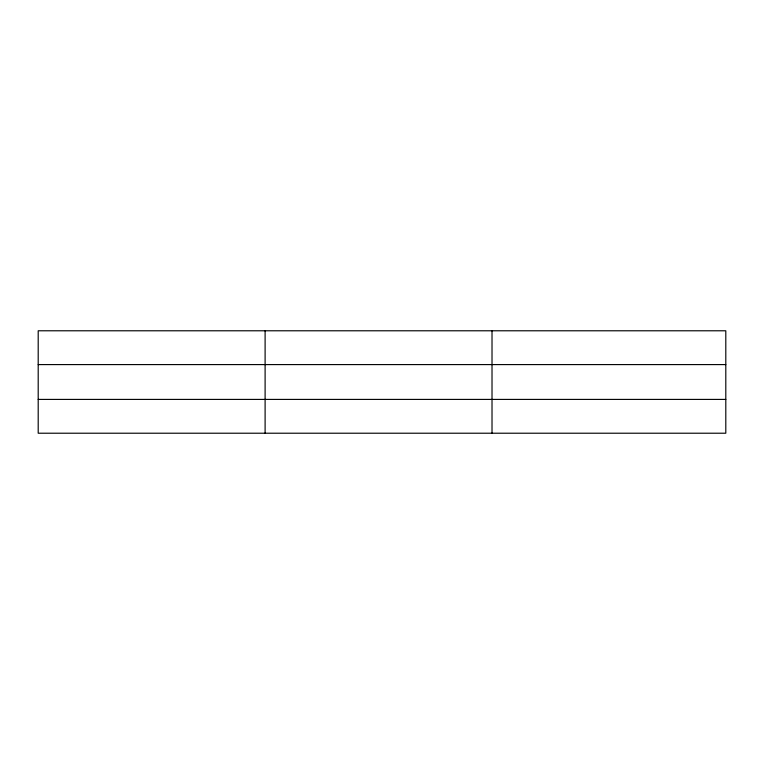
<?xml version="1.0" encoding="UTF-8"?>
<svg xmlns="http://www.w3.org/2000/svg" width="764" height="764" viewBox="0 0 764 764"><rect width="100%" height="100%" fill="white"/><g stroke="black" fill="none" stroke-linecap="round" stroke-linejoin="round"><path stroke-width="1.15" d="M265.108 330.783L265.108 433.217M492.016 330.783L492.016 433.217M725.8 399.41L725.8 433.217L38.2 433.217L38.2 330.783L725.8 330.783L725.8 399.41L38.2 399.41M38.2 364.59L725.8 364.59"/></g></svg>
